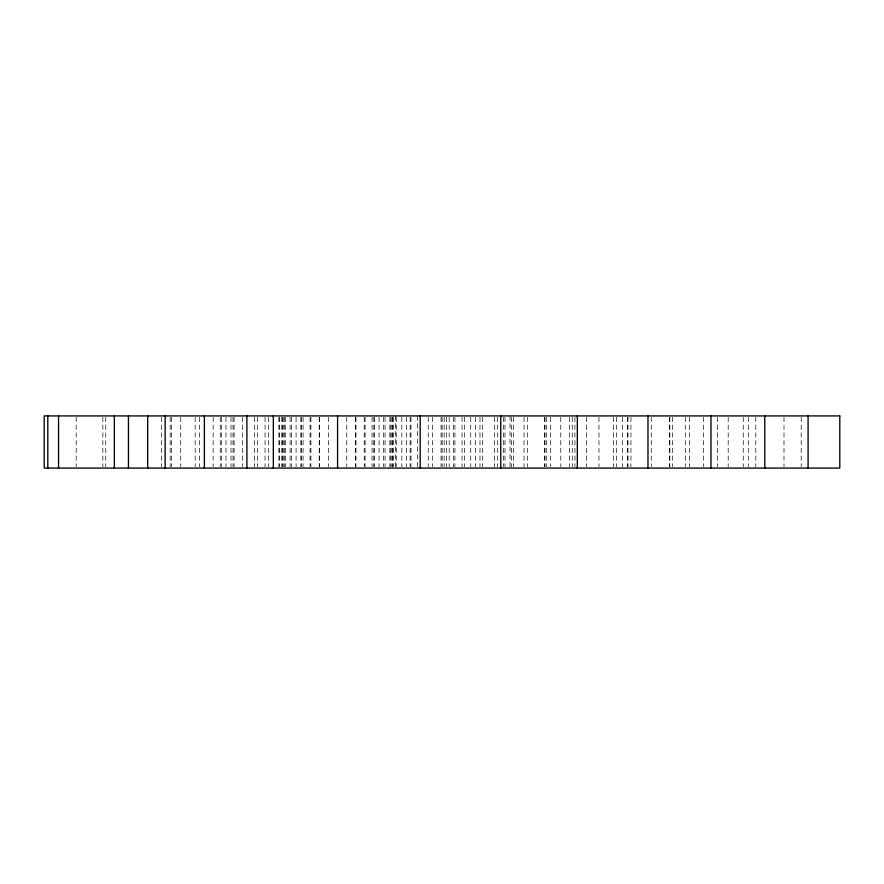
<?xml version="1.0" encoding="UTF-8"?>
<svg xmlns="http://www.w3.org/2000/svg" width="884" height="884" viewBox="0 0 884 884"><rect width="100%" height="100%" fill="white"/><g stroke="black" fill="none" stroke-linecap="round" stroke-linejoin="round"><path stroke-width="0.66" stroke-dasharray="4.42 3.31" d="M801.191 417.292L801.191 466.708M783.997 417.292L783.997 466.708M755.809 417.292L755.809 466.708M748.295 417.292L748.295 466.708M743.245 417.292L743.245 466.708M728.195 417.292L728.195 466.708M717.322 417.292L717.322 466.708M703.531 417.292L703.531 466.708M689.619 417.292L689.619 466.708M685.288 417.292L685.288 466.708M672.393 417.292L672.393 466.708M669.851 417.292L669.851 466.708M669.486 417.292L669.486 466.708M651.254 417.292L651.254 466.708M630.944 417.292L630.944 466.708M627.994 417.292L627.994 466.708M627.331 417.292L627.331 466.708M622.391 417.292L622.391 466.708M616.59 417.292L616.59 466.708M613.474 417.292L613.474 466.708M598.976 417.292L598.976 466.708M586.512 417.292L586.512 466.708M574.92 417.292L574.92 466.708M572.268 417.292L572.268 466.708M569.384 417.292L569.384 466.708M560.788 417.292L560.788 466.708M550.677 417.292L550.677 466.708M546.688 417.292L546.688 466.708M545.019 417.292L545.019 466.708M544.5 417.292L544.5 466.708M527.45 417.292L527.45 466.708M524.035 417.292L524.035 466.708M513.593 417.292L513.593 466.708M511.427 417.292L511.427 466.708M510.013 415.922L510.013 466.708M504.985 417.292L504.985 466.708M503.526 417.292L503.526 466.708M497.405 417.292L497.405 466.708M494.41 417.292L494.41 466.708M482.62 417.292L482.62 466.708M479.979 417.292L479.979 466.708M475.526 417.292L475.526 466.708M470.763 417.292L470.763 466.708M464.498 417.292L464.498 466.708M462.045 417.292L462.045 466.708M454.917 417.292L454.917 466.708M453.481 417.292L453.481 466.708M449.183 417.292L449.183 466.708M446.365 417.292L446.365 466.708M444.122 417.292L444.122 466.708M442.133 417.292L442.133 466.708M441.039 417.292L441.039 466.708M432.508 417.292L432.508 466.708M428.232 417.292L428.232 466.708M417.491 415.922L417.491 466.708M411.005 417.292L411.005 466.708M410.099 417.292L410.099 466.708M406.552 417.292L406.552 466.708M401.822 417.292L401.822 466.708M396.253 417.292L396.253 466.708M395.524 415.922L395.524 466.708M393.38 417.292L393.38 466.708M392.651 417.292L392.651 466.708M391.966 417.292L391.966 466.708M390.85 417.292L390.85 466.708M389.855 417.292L389.855 466.708M385.037 417.292L385.037 466.708M383.468 417.292L383.468 466.708M379.059 417.292L379.059 466.708M374.286 417.292L374.286 466.708M373.833 417.292L373.833 466.708M372.065 417.292L372.065 466.708M365.114 417.292L365.114 466.708M364.208 417.292L364.208 466.708M355.932 417.292L355.932 466.708M355.699 417.292L355.699 466.708M346.749 417.292L346.749 466.708M328.395 417.292L328.395 466.708M319.444 417.292L319.444 466.708M319.212 417.292L319.212 466.708M310.936 417.292L310.936 466.708M310.041 417.292L310.041 466.708M303.09 417.292L303.09 466.708M301.311 417.292L301.311 466.708M300.858 417.292L300.858 466.708M296.085 417.292L296.085 466.708M291.676 417.292L291.676 466.708M290.107 417.292L290.107 466.708M285.289 417.292L285.289 466.708M284.294 417.292L284.294 466.708M283.178 417.292L283.178 466.708M282.504 417.292L282.504 466.708M281.775 417.292L281.775 466.708M279.62 417.292L279.62 466.708M278.902 417.292L278.902 466.708M268.592 417.292L268.592 466.708M265.045 417.292L265.045 466.708M257.664 417.292L257.664 466.708M254.592 417.292L254.592 466.708M242.636 417.292L242.636 466.708M234.105 417.292L234.105 466.708M233.011 417.292L233.011 466.708M231.022 417.292L231.022 466.708M225.972 417.292L225.972 466.708M221.674 417.292L221.674 466.708M220.227 417.292L220.227 466.708M213.11 417.292L213.11 466.708M199.618 417.292L199.618 466.708M195.165 417.292L195.165 466.708M180.734 417.292L180.734 466.708M171.618 417.292L171.618 466.708M170.17 417.292L170.17 466.708M161.551 417.292L161.551 466.708M105.76 417.292L105.76 466.708M102.875 417.292L102.875 466.708M76.179 417.292L76.179 466.708"/><path stroke-width="1.33" d="M808.086 415.922L808.086 468.078M764.793 415.922L764.793 468.078M710.979 415.922L710.979 468.078M647.972 415.922L647.972 468.078M577.318 415.922L577.318 468.078M500.753 415.922L500.753 468.078M420.187 415.922L420.187 468.078M337.577 415.922L337.577 468.078M273.322 415.922L273.322 468.078M246.912 415.922L246.912 468.078M204.381 415.922L204.381 468.078M165.131 415.922L165.131 468.078M147.694 415.922L147.694 468.078M128.456 415.922L128.456 468.078M114.356 415.922L114.356 468.078M58.554 415.922L58.554 468.078M47.813 415.922L47.813 468.078M839.8 415.922L44.2 415.922L44.2 468.078L839.8 468.078L839.8 415.922"/></g></svg>
